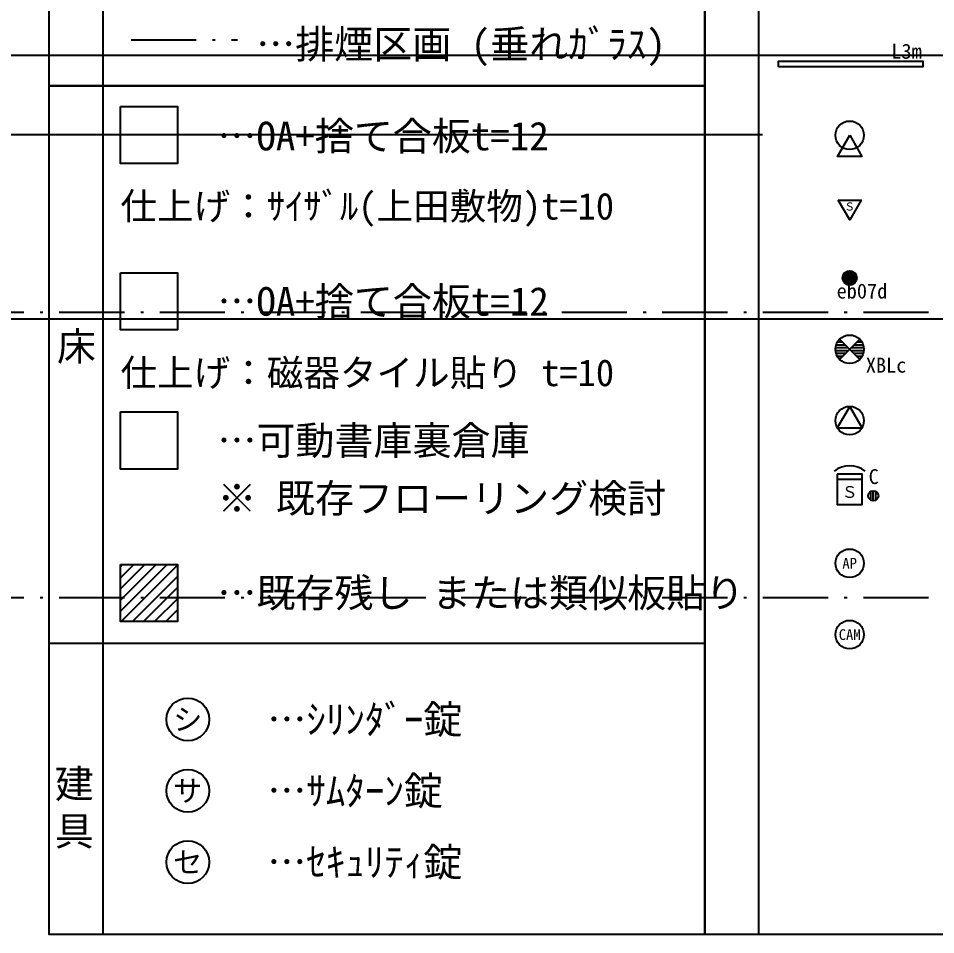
# Model space of a CAD drawing. Extents: x -120222 to -41942, y -19134 to 30932.
# Drawn here: x -68061 to -61629, y 11774 to 18197 of the extents above; entities that cross this region are included whole.
import ezdxf
from ezdxf.enums import TextEntityAlignment as Align

# ---------------------------------------------------------------- set-up
doc = ezdxf.new("R2010")
doc.units = 0
doc.header["$LTSCALE"] = 150
doc.header["$MEASUREMENT"] = 0
doc.header["$PDMODE"] = 1
doc.header["$PDSIZE"] = -2
doc.linetypes.add('ISO-10______', pattern=[4.699, 3.048, -0.762, 0.127, -0.762])
doc.layers.get('0').update_dxf_attribs({"linetype": 'CONTINUOUS'})
for name, color, linetype in [('__', 7, 'CONTINUOUS'), ('____-567', 7, 'CONTINUOUS'), ('____B', 7, 'CONTINUOUS'), ('___B', 7, 'CONTINUOUS')]:
    doc.layers.add(name, color=color, linetype=linetype)
doc.styles.add('_______', font='ＭＳ ゴシック')

# ---------------------------------------------------------------- blocks, each defined once
blk = doc.blocks.new('____-80')
at = {"color": 1, "linetype": 'Continuous'}
blk.add_line((-69277.5, 12830.5), (-83125.1, 12830.5), dxfattribs=at)
blk = doc.blocks.new('____-166')
at = {"color": 1}
blk.add_blockref('____-80', (0, 0), dxfattribs=at)
blk = doc.blocks.new('____-167')
at = {"color": 1}
blk.add_blockref('____-166', (0, 0), dxfattribs=at)
blk = doc.blocks.new('____-531')
at = {"color": 6, "linetype": 'Continuous'}
for p, q in [((-68716, 11838.4), (-68618.1, 11838.4)), ((-68715.2, 11841.8), (-68618.8, 11841.8)), ((-68714.2, 11845.1), (-68619.9, 11845.1)), ((-68712.9, 11848.4), (-68621.2, 11848.4)), ((-68711.3, 11851.8), (-68622.8, 11851.8)), ((-68709.3, 11855.1), (-68624.7, 11855.1)), ((-68707, 11858.4), (-68627, 11858.4)), ((-68704.3, 11861.8), (-68629.8, 11861.8)), ((-68701, 11865.1), (-68633.1, 11865.1)), ((-68697, 11868.4), (-68637, 11868.4)), ((-68692, 11871.8), (-68642.1, 11871.8)), ((-68685, 11875.1), (-68649.1, 11875.1)), ((-68717, 11828.4), (-68617, 11828.4)), ((-68716.9, 11831.8), (-68617.2, 11831.8)), ((-68716.9, 11825.1), (-68617.2, 11825.1)), ((-68716.6, 11835.1), (-68617.5, 11835.1)), ((-68716.6, 11821.8), (-68617.5, 11821.8)), ((-68716, 11818.4), (-68618.1, 11818.4)), ((-68715.2, 11815.1), (-68618.8, 11815.1)), ((-68714.2, 11811.8), (-68619.9, 11811.8)), ((-68712.9, 11808.4), (-68621.2, 11808.4)), ((-68711.3, 11805.1), (-68622.8, 11805.1)), ((-68709.3, 11801.8), (-68624.7, 11801.8)), ((-68707, 11798.4), (-68627, 11798.4)), ((-68704.3, 11795.1), (-68629.8, 11795.1)), ((-68701, 11791.8), (-68633.1, 11791.8)), ((-68697, 11788.4), (-68637, 11788.4)), ((-68692, 11785.1), (-68642.1, 11785.1)), ((-68685, 11781.8), (-68649.1, 11781.8))]:
    blk.add_line(p, q, dxfattribs=at)
blk.add_circle((-68667, 11828.4), 50, dxfattribs=at)
at = {"color": 6, "style": '_______'}
blk.add_text('eb07d', height=104.55, dxfattribs=at).set_placement((-68580.9, 11652.8), align=Align.BOTTOM_CENTER)
blk = doc.blocks.new('____-532')
at = {"color": 6, "linetype": 'Continuous'}
for p, q in [((-68737, 11398.4), (-68738.5, 11398.4)), ((-68596.3, 11257.7), (-68737.8, 11399.1)), ((-68596.3, 11399.1), (-68737.8, 11257.7)), ((-68595.6, 11398.4), (-68597, 11398.4)), ((-68677, 11338.4), (-68766.5, 11338.4)), ((-68697, 11358.4), (-68762.4, 11358.4)), ((-68717, 11378.4), (-68753.6, 11378.4)), ((-68567.5, 11338.4), (-68657, 11338.4)), ((-68571.6, 11358.4), (-68637, 11358.4)), ((-68580.4, 11378.4), (-68617, 11378.4)), ((-68677, 11318.4), (-68766.5, 11318.4)), ((-68697, 11298.4), (-68762.4, 11298.4)), ((-68717, 11278.4), (-68753.6, 11278.4)), ((-68737, 11258.4), (-68738.5, 11258.4)), ((-68567.5, 11318.4), (-68657, 11318.4)), ((-68571.6, 11298.4), (-68637, 11298.4)), ((-68580.4, 11278.4), (-68617, 11278.4)), ((-68595.6, 11258.4), (-68597, 11258.4))]:
    blk.add_line(p, q, dxfattribs=at)
blk.add_circle((-68667, 11328.4), 100, dxfattribs=at)
blk = doc.blocks.new('____-533')
at = {"color": 6}
blk.add_blockref('____-532', (0, 0), dxfattribs=at)
at = {"color": 6, "style": '_______'}
blk.add_text('XBLc', height=104.55, dxfattribs=at).set_placement((-68553.8, 11133.4), align=Align.BOTTOM_LEFT)
blk = doc.blocks.new('____-534')
at = {"color": 6, "linetype": 'Continuous'}
for p, q in [((-68755.7, 10417.1), (-68578.4, 10417.1)), ((-68519.2, 10271.1), (-68519.2, 10332.5)), ((-68501.5, 10266.3), (-68501.5, 10337.3)), ((-68483.8, 10271.1), (-68483.8, 10332.6))]:
    blk.add_line(p, q, dxfattribs=at)
at = {"color": 6, "linetype": 'Continuous', "flags": 128}
blk.add_lwpolyline([(-68755.7, 10452.6), (-68755.7, 10239.7), (-68578.4, 10239.7), (-68578.4, 10452.6)], close=True, dxfattribs=at)
at = {"color": 6, "linetype": 'Continuous'}
blk.add_circle((-68501.5, 10301.8), 35.5, dxfattribs=at)
blk.add_arc((-68667, 10334.3), 177.4, 51.76811, 128.23191, dxfattribs=at)
at = {"color": 6, "style": '_______'}
blk.add_text('C', height=104.5, dxfattribs=at).set_placement((-68498.5, 10352.5), align=Align.BOTTOM_CENTER)
blk.add_text('Ｓ', height=82.4, dxfattribs=at).set_placement((-68667, 10328.4), align=Align.MIDDLE_CENTER)
blk = doc.blocks.new('____-535')
at = {"color": 6, "linetype": 'Continuous', "flags": 128}
blk.add_lwpolyline([(-68667, 10928.4), (-68753.6, 10778.4), (-68580.4, 10778.4)], close=True, dxfattribs=at)
at = {"color": 6, "linetype": 'Continuous'}
blk.add_circle((-68667, 10828.4), 100, dxfattribs=at)
blk = doc.blocks.new('____-536')
at = {"color": 6, "linetype": 'Continuous', "flags": 128}
blk.add_lwpolyline([(-68747, 12374.6), (-68587, 12374.6), (-68667, 12236.2)], close=True, dxfattribs=at)
at = {"color": 6, "style": '_______'}
blk.add_text('Ｓ', height=55.8, dxfattribs=at).set_placement((-68667, 12328.4), align=Align.MIDDLE_CENTER)
blk = doc.blocks.new('____-546')
at = {"color": 6, "linetype": 'Continuous', "flags": 128}
blk.add_lwpolyline([(-68667, 12828.4), (-68580.7, 12678.8), (-68753.4, 12678.8)], close=True, dxfattribs=at)
at = {"color": 6, "linetype": 'Continuous'}
blk.add_circle((-68667, 12828.4), 100, dxfattribs=at)
blk = doc.blocks.new('____-547')
at = {"color": 30, "linetype": 'Continuous'}
blk.add_circle((-73308.7, 8734.1), 150, dxfattribs=at)
at = {"color": 1, "style": '_______'}
blk.add_text('シ', height=150.5, dxfattribs=at).set_placement((-73308.7, 8734.1), align=Align.MIDDLE_CENTER)
blk = doc.blocks.new('____-548')
at = {"color": 30, "linetype": 'Continuous'}
blk.add_circle((-73308.7, 8234.1), 150, dxfattribs=at)
at = {"color": 1, "style": '_______'}
blk.add_text('サ', height=150.5, dxfattribs=at).set_placement((-73308.7, 8234.1), align=Align.MIDDLE_CENTER)
blk = doc.blocks.new('____-549')
at = {"color": 30, "linetype": 'Continuous'}
blk.add_circle((-73308.7, 7734.1), 150, dxfattribs=at)
at = {"color": 1, "style": '_______'}
blk.add_text('セ', height=150.5, dxfattribs=at).set_placement((-73308.7, 7734.1), align=Align.MIDDLE_CENTER)
blk = doc.blocks.new('____-559')
at = {"color": 6, "linetype": 'Continuous'}
blk.add_circle((-68667, 9828.4), 100, dxfattribs=at)
at = {"color": 1, "style": '_______'}
blk.add_text('AP', height=75.24, dxfattribs=at).set_placement((-68667, 9828.4), align=Align.MIDDLE_CENTER)
blk = doc.blocks.new('____-560')
at = {"color": 6, "linetype": 'Continuous'}
blk.add_circle((-68667, 9328.4), 100, dxfattribs=at)
at = {"color": 1, "style": '_______'}
blk.add_text('CAM', height=75.24, dxfattribs=at).set_placement((-68667, 9328.4), align=Align.MIDDLE_CENTER)
blk = doc.blocks.new('*X659')
at = {"color": 8, "linetype": 'Continuous'}
for p, q in [((-73765.1, 9820.4), (-73780.8, 9804.6)), ((-73452.9, 9820.4), (-73780.8, 9492.5)), ((-73531, 9820.4), (-73780.8, 9570.5)), ((-73609, 9820.4), (-73780.8, 9648.6)), ((-73687.1, 9820.4), (-73780.8, 9726.6)), ((-73380.8, 9814.4), (-73774.9, 9420.4)), ((-73380.8, 9736.4), (-73696.8, 9420.4)), ((-73380.8, 9658.3), (-73618.8, 9420.4)), ((-73380.8, 9580.3), (-73540.8, 9420.4)), ((-73380.8, 9502.2), (-73462.7, 9420.4)), ((-73380.8, 9424.2), (-73384.7, 9420.4))]:
    blk.add_line(p, q, dxfattribs=at)

msp = doc.modelspace()

# ---------------------------------------------------------------- linework, layer by layer
at = {"layer": '__', "color": 0, "linetype": 'ISO-10______'}
msp.add_line((-67271.05287, 18045.18852), (-66525.53396, 18045.18852), dxfattribs=at)
at = {"layer": '__', "color": 0, "linetype": 'Continuous', "flags": 128}
for points in [[(-67845.53396, 24574.27896), (-63246.83048, 24574.27896), (-63246.83048, 11774.27896), (-67845.53396, 11774.27896)], [(-67845.53396, 24574.27896), (-67469.50798, 24574.27896), (-67469.50798, 11774.27896), (-67845.53396, 11774.27896)], [(-63246.83048, 24574.27896), (-58648.127, 24574.27896), (-58648.127, 11774.27896), (-63246.83048, 11774.27896)], [(-63246.83048, 24574.27896), (-62870.8045, 24574.27896), (-62870.8045, 11774.27896), (-63246.83048, 11774.27896)], [(-67845.53396, 22074.27896), (-63246.83048, 22074.27896), (-63246.83048, 17724.27896), (-67845.53396, 17724.27896)], [(-62731.93787, 17857.13072), (-62731.93787, 17897.13072), (-61719.28826, 17897.13072), (-61719.28826, 17857.13072)], [(-67845.53396, 17724.27896), (-63246.83048, 17724.27896), (-63246.83048, 13815), (-67845.53396, 13815)], [(-67345.74475, 17579.21684), (-66945.74475, 17579.21684), (-66945.74475, 17179.21684), (-67345.74475, 17179.21684)], [(-67345.74475, 16412.70573), (-66945.74475, 16412.70573), (-66945.74475, 16012.70573), (-67345.74475, 16012.70573)], [(-67345.74475, 15437.60066), (-66945.74475, 15437.60066), (-66945.74475, 15037.60066), (-67345.74475, 15037.60066)], [(-67345.74475, 14369.08694), (-66945.74475, 14369.08694), (-66945.74475, 13969.08694), (-67345.74475, 13969.08694)]]:
    msp.add_lwpolyline(points, close=True, dxfattribs=at)
at = {"layer": '__', "color": 2, "linetype": 'Continuous'}
for p in [(-62231.93787, 16877.13072), (-62231.93787, 16377.13072), (-62231.93787, 15877.13072), (-62231.93787, 15377.13072), (-62231.93787, 14877.13072)]:
    msp.add_point(p, dxfattribs=at)
at = {"layer": '____B', "color": 6, "linetype": 'ISO-10______'}
for p, q in [((-41943.00752, 16134.71684), (-107847.23944, 16134.71684)), ((-41943.00752, 14134.71684), (-107847.23944, 14134.71684))]:
    msp.add_line(p, q, dxfattribs=at)
at = {"layer": '___B', "color": 5}
for p, q in [((-109023.35209, 17939.71684), (-41942.1314, 17939.71684)), ((-109023.35209, 16089.71684), (-41942.1314, 16089.71684))]:
    msp.add_line(p, q, dxfattribs=at)

# ---------------------------------------------------------------- block references
at = {"layer": '__', "color": 0}
for name in ['____-546', '____-536', '____-531', '____-533', '____-535', '____-534', '____-559', '*X659', '____-560', '____-547', '____-548', '____-549']:
    msp.add_blockref(name, (6435.10495, 4548.69799), dxfattribs=at)
at = {"layer": '____-567', "color": 0}
msp.add_blockref('____-167', (6435.10495, 4548.69799), dxfattribs=at)

# ---------------------------------------------------------------- texts
at = {"layer": '__', "color": 0, "style": '_______'}
for s, height, p in [('…排煙区画 (垂れｶﾞﾗｽ)', 200.6423611, (-66393.03254, 18115.89862)), ('床', 200.64236, (-67790.64507, 15997.93701)), ('建', 200.64236, (-67806.64507, 12932.6967)), ('具', 200.64236, (-67806.64507, 12599.67447))]:
    msp.add_text(s, height=height, dxfattribs=at).set_placement(p, align=Align.TOP_LEFT)
msp.add_text('L3m', height=104.548298, dxfattribs=at).set_placement((-61939.87367, 17913.62072))
for s, height, p in [('…OA+捨て合板t=12', 200.6423611, (-66665.13448, 17371.63537)), ('仕上げ：ｻｲｻﾞﾙ(上田敷物)t=10', 188.1022135, (-67345.74475, 16880.12426)), ('…OA+捨て合板t=12', 200.6423611, (-66665.13448, 16212.70573)), ('仕上げ：磁器タイル貼り t=10', 188.1022135, (-67345.74475, 15712.70573)), ('…可動書庫裏倉庫', 200.642361, (-66665.13448, 15237.60066)), ('※ 既存フローリング検討', 200.6423611, (-66665.13448, 14832.60066)), ('…既存残し または類似板貼り', 200.6423611, (-66665.13448, 14169.08694)), ('…ｼﾘﾝﾀﾞｰ錠', 200.642361, (-66314.95554, 13282.81245)), ('…ｻﾑﾀｰﾝ錠', 200.642361, (-66314.95554, 12782.81245)), ('…ｾｷｭﾘﾃｨ錠', 200.642361, (-66314.95554, 12282.81245))]:
    msp.add_text(s, height=height, dxfattribs=at).set_placement(p, align=Align.MIDDLE_LEFT)

doc.saveas('drawing.dxf')
